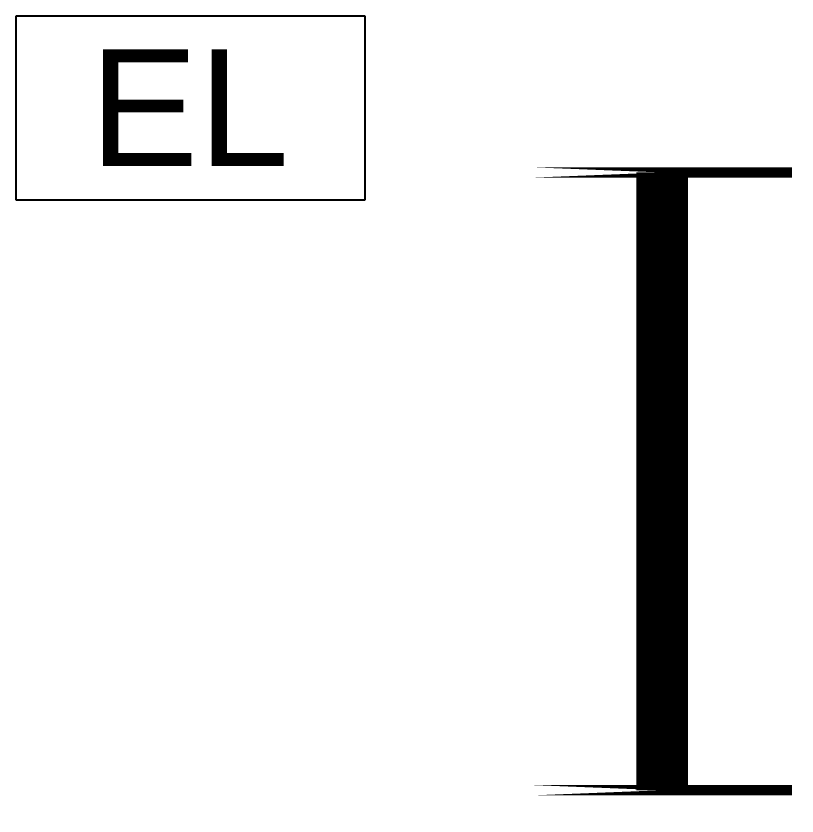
# Model space of a CAD drawing. Header units: inches. Extents: x 16928 to 514628, y -1471 to 241387.
# Drawn here: x 173347 to 174664, y 21924 to 23273 of the extents above; entities that cross this region are included whole.
import ezdxf

# ---------------------------------------------------------------- set-up
doc = ezdxf.new("R2010")
doc.units = ezdxf.units.IN
doc.header["$MEASUREMENT"] = 0
doc.layers.add('FITTING', color=8, linetype='Continuous')
doc.layers.add('LAMPU', color=7, linetype='Continuous')
doc.styles.add('SANSSERIF', font='SAS_____.pfb', dxfattribs={"width": 0.7, "height": 700})

# ---------------------------------------------------------------- blocks, each defined once
blk = doc.blocks.new('emergency light R')
at = {"layer": 'LAMPU', "color": 6, "linetype": 'Continuous'}
for p, q in [((0, 4.9), (0, 247.7)), ((0, 247.7), (459.3, 247.7)), ((459.3, 247.7), (459.3, 4.9)), ((459.3, 4.9), (0, 4.9))]:
    blk.add_line(p, q, dxfattribs=at)
at = {"layer": 'LAMPU', "color": 6, "linetype": 'Continuous', "style": 'SANSSERIF'}
blk.add_text('EL', height=153.77, dxfattribs=at).set_placement((97, 50))

msp = doc.modelspace()

# ---------------------------------------------------------------- linework, layer by layer
at = {"layer": 'FITTING', "color": 3, "const_width": 86.8}
msp.add_lwpolyline([(174436.2, 21967.8), (174436.2, 23009.1)], dxfattribs=at)
at = {"layer": 'FITTING', "color": 3, "const_width": 17.4}
for points in [[(174217.5, 23009.1), (174654.9, 23009.1)], [(174217.5, 21967.8), (174654.9, 21967.8)]]:
    msp.add_lwpolyline(points, close=True, dxfattribs=at)

# ---------------------------------------------------------------- block references
at = {"layer": 'LAMPU', "color": 8, "xscale": 1.27951153594687, "yscale": 1.27951153594687, "zscale": 1.27951153594687}
msp.add_blockref('emergency light R', (173347.2, 22956), dxfattribs=at)

doc.saveas('drawing.dxf')
